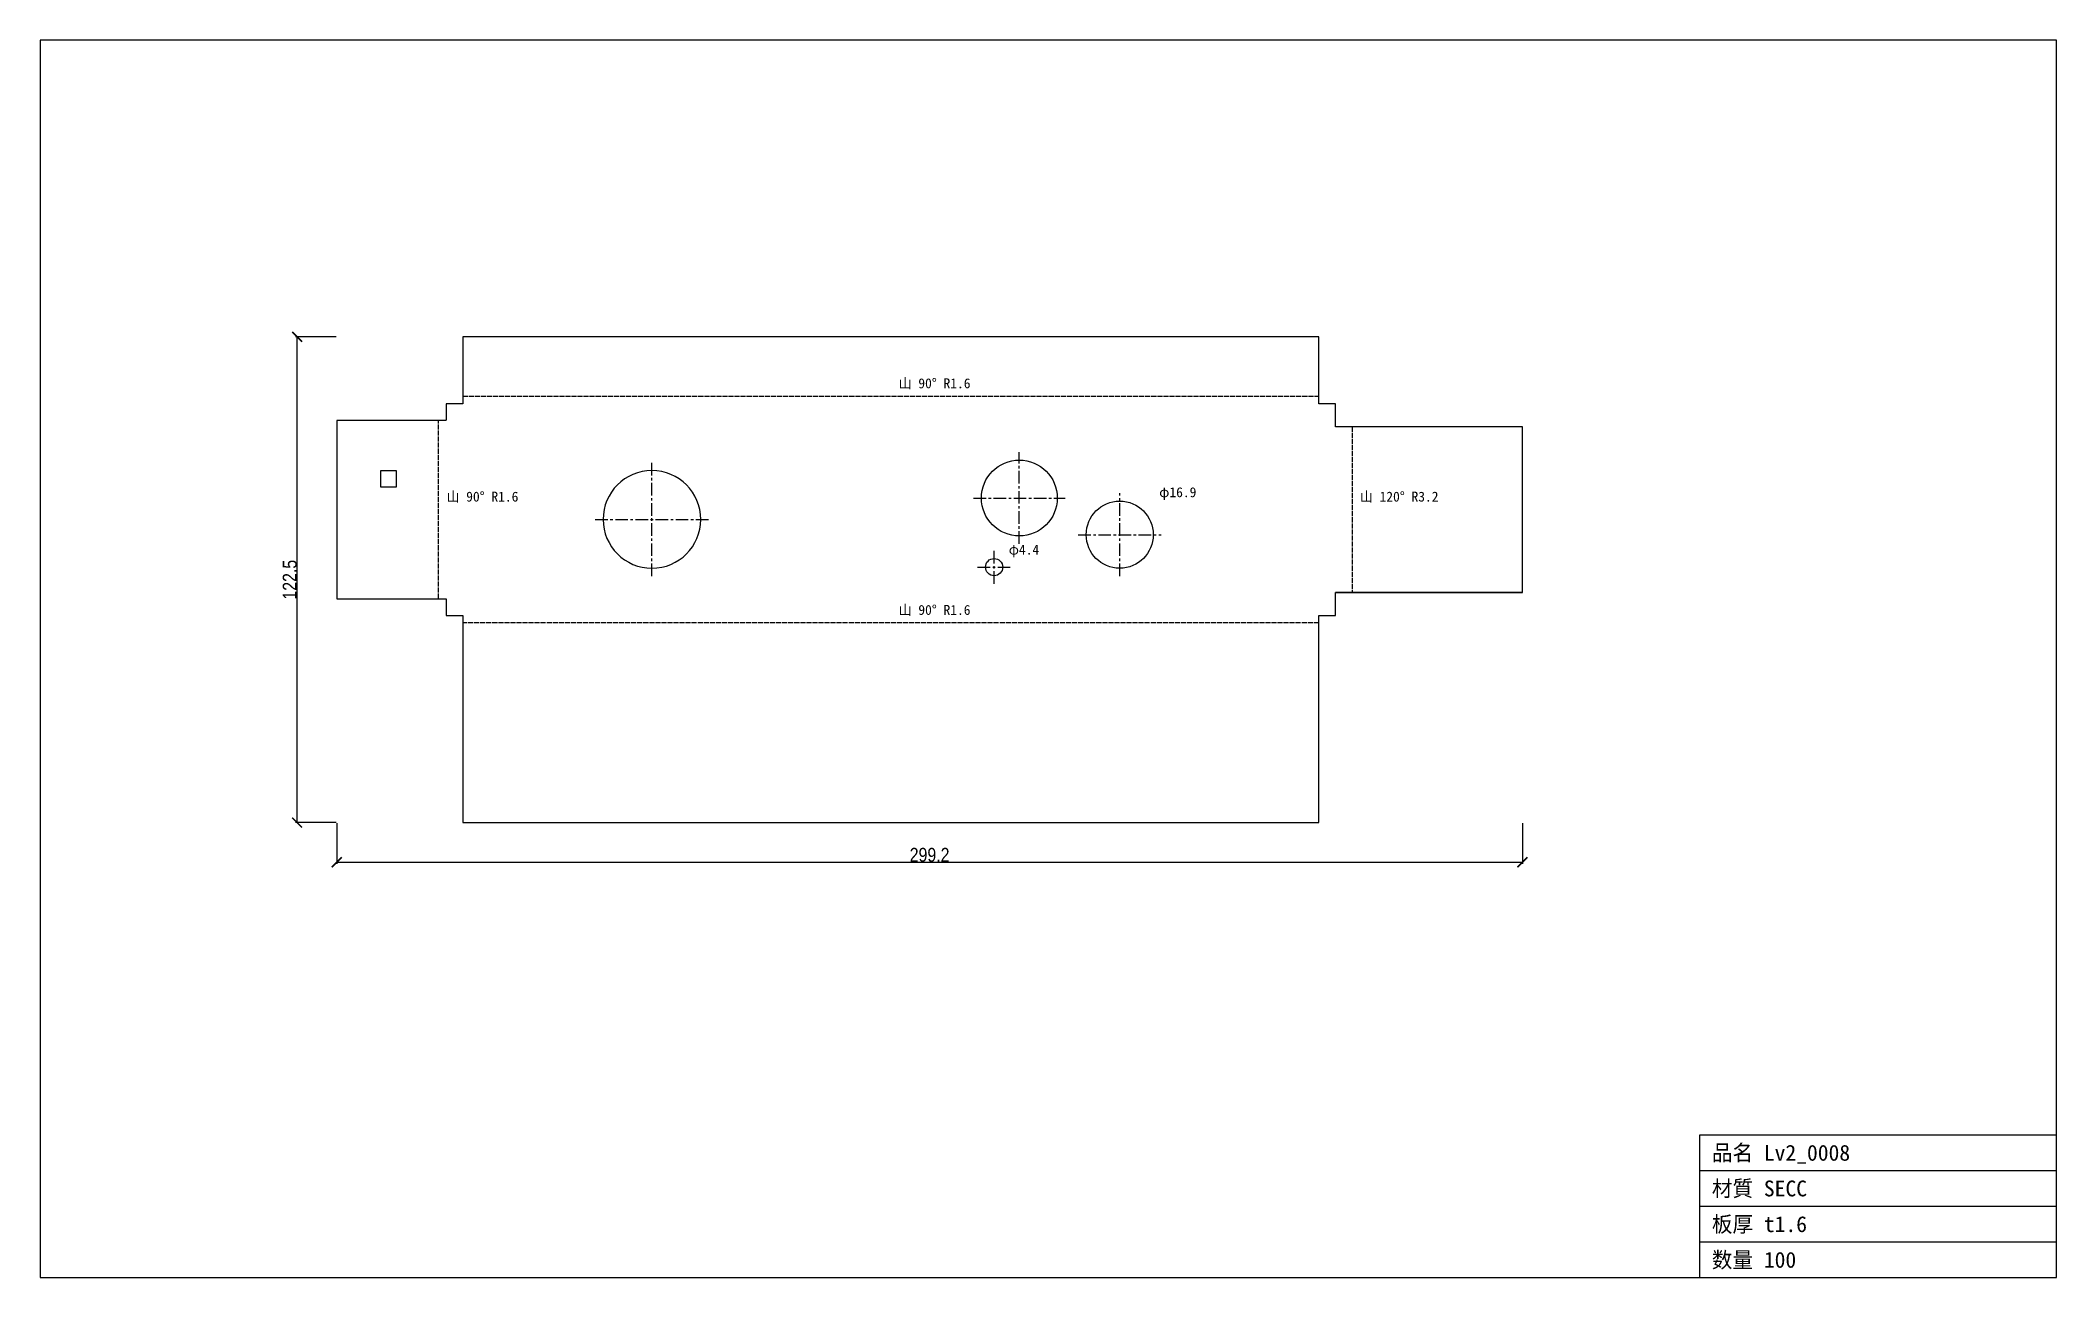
# Model space of a CAD drawing. Header units: millimetres. Extents: x -102 to 406, y -167 to 145.
import ezdxf

# ---------------------------------------------------------------- set-up
doc = ezdxf.new("R2010")
doc.units = ezdxf.units.MM
doc.linetypes.add('CENTER', pattern=[5.08, 3.175, -0.635, 0.635, -0.635])
doc.linetypes.add('DASHED', pattern=[1.524, 1.27, -0.254])
for name, color, linetype in [('11', 7, 'Continuous'), ('12', 7, 'Continuous'), ('18', 7, 'Continuous'), ('2', 7, 'Continuous'), ('3', 7, 'Continuous'), ('4', 7, 'Continuous')]:
    doc.layers.add(name, color=color, linetype=linetype)
doc.styles.add('OpenSansCondensed-Light', font='OpenSansCondensed-Light.ttf')
doc.dimstyles.new('EZDXF', dxfattribs={"dimtxt": 0.25, "dimasz": 0.175, "dimexe": 0.375, "dimexo": 0.125, "dimgap": 0.1, "dimtad": 1, "dimlfac": 100, "dimzin": 12, "dimdsep": 46, "dimtxsty": 'OpenSansCondensed-Light', "dimblk": 'ARCHTICK', "dimcen": 2.5, "dimazin": 3, "dimtfac": 0.5, "dimtmove": 2, "dimatfit": 3})

# ---------------------------------------------------------------- blocks, each defined once
blk = doc.blocks.new('_ARCHTICK')
at = {"color": 0, "linetype": 'BYBLOCK', "const_width": 0.15}
blk.add_lwpolyline([(-0.5, -0.5), (0.5, 0.5)], dxfattribs=at)

msp = doc.modelspace()

# ---------------------------------------------------------------- linework, layer by layer
at = {"layer": '11', "color": 7, "linetype": 'CONTINUOUS'}
for p, q in [((406.37, 145.05), (-102.39, 145.05)), ((-102.39, 145.05), (-102.39, -167.07)), ((406.37, -167.07), (406.37, 145.05)), ((316.37, -167.07), (316.37, -131.07)), ((316.37, -131.07), (406.37, -131.07)), ((316.37, -140.07), (406.37, -140.07)), ((316.37, -149.07), (406.37, -149.07)), ((316.37, -158.07), (406.37, -158.07)), ((-102.39, -167.07), (406.37, -167.07))]:
    msp.add_line(p, q, dxfattribs=at)
at = {"layer": '18', "color": 1, "linetype": 'CENTER'}
for p, q in [((144.63, 18.02), (144.63, 41.17)), ((51.94, 9.89), (51.94, 38.54)), ((169.96, 9.89), (169.96, 30.81)), ((133.06, 29.59), (156.21, 29.59)), ((37.62, 24.21), (66.27, 24.21)), ((159.5, 20.35), (180.42, 20.35)), ((138.28, 7.98), (138.28, 16.34)), ((134.1, 12.16), (142.46, 12.16))]:
    msp.add_line(p, q, dxfattribs=at)
at = {"layer": '2', "color": 7, "linetype": 'CONTINUOUS'}
for p, q in [((220.19, 70.25), (4.2, 70.25)), ((4.2, 70.25), (4.2, 59.22)), ((220.19, 53.39), (220.19, 70.25)), ((4.2, 59.22), (4.2, 53.39)), ((4.2, 53.39), (0, 53.39)), ((0, 53.39), (0, 49.2)), ((224.39, 53.39), (220.19, 53.39)), ((224.39, 47.59), (224.39, 53.39)), ((0, 49.19), (-27.59, 49.19)), ((-27.59, 49.19), (-27.59, 4.2)), ((271.58, 47.59), (224.39, 47.59)), ((271.58, 5.8), (271.58, 47.59)), ((-16.45, 32.32), (-16.45, 36.55)), ((-16.45, 36.55), (-12.57, 36.55)), ((-12.57, 36.55), (-12.57, 32.32)), ((-12.57, 32.32), (-16.45, 32.32)), ((224.39, 0), (224.39, 5.8)), ((224.39, 5.8), (271.58, 5.8)), ((271.58, 5.8), (224.39, 5.8)), ((-27.59, 4.2), (-19.42, 4.2)), ((-19.42, 4.2), (-13.62, 4.2)), ((-13.62, 4.2), (-8.09, 4.2)), ((-8.09, 4.2), (0, 4.2)), ((0, 4.2), (0, 0)), ((0, 0), (4.2, 0)), ((4.2, 0), (4.2, -52.28)), ((220.19, -17.95), (220.19, 0)), ((220.19, 0), (224.39, 0)), ((220.19, -21.75), (220.19, -17.95)), ((220.19, -23.63), (220.19, -21.75)), ((220.19, -52.28), (220.19, -23.63)), ((4.2, -52.28), (220.19, -52.28))]:
    msp.add_line(p, q, dxfattribs=at)
for centre, radius in [((144.63, 29.59), 9.57), ((169.96, 20.35), 8.46), ((138.28, 12.16), 2.18)]:
    msp.add_circle(centre, radius, dxfattribs=at)
for start, end in [(0, 180), (180, 0)]:
    msp.add_arc((51.94, 24.21), 12.32, start, end, dxfattribs=at)
at = {"layer": '3', "color": 1, "linetype": 'DASHED'}
for p, q in [((4.2, 55.28), (220.19, 55.28)), ((-1.88, 4.2), (-1.88, 49.19)), ((228.58, 47.59), (228.58, 5.8)), ((220.19, -1.88), (4.2, -1.88))]:
    msp.add_line(p, q, dxfattribs=at)

# ---------------------------------------------------------------- texts
at = {"layer": '4', "color": 2}
for s, height, p in [('山 90° R1.6', 2.5, (114.2, 57.28)), ('山 90° R1.6', 2.5, (0.12, 28.7)), ('φ16.9', 2.5, (179.92, 29.81)), ('山 120° R3.2', 2.5, (230.58, 28.7)), ('φ4.4', 2.5, (141.96, 15.34)), ('山 90° R1.6', 2.5, (114.2, 0.12)), ('品名 Lv2_0008', 4, (319.37, -137.57)), ('材質 SECC', 4, (319.37, -146.57)), ('板厚 t1.6', 4, (319.37, -155.57)), ('数量 100', 4, (319.37, -164.57))]:
    msp.add_text(s, height=height, dxfattribs=at).set_placement(p)

# ---------------------------------------------------------------- dimensions: what is measured, and where the dimension line sits
at = {"layer": '12', "color": 2}
msp.add_linear_dim(base=(-37.59, -52.28), p1=(-27.59, -52.28), p2=(-27.59, 70.25), angle=90, dimstyle='EZDXF', override={"dimtxt": 3.5, "dimasz": 2.5, "dimdec": 1, "dimlfac": 1}, dxfattribs=at).render()
msp.add_linear_dim(base=(-27.59, -62.28), p1=(-27.59, -52.28), p2=(271.58, -52.28), dimstyle='EZDXF', override={"dimtxt": 3.5, "dimasz": 2.5, "dimdec": 1, "dimlfac": 1}, dxfattribs=at).render()

doc.saveas('drawing.dxf')
